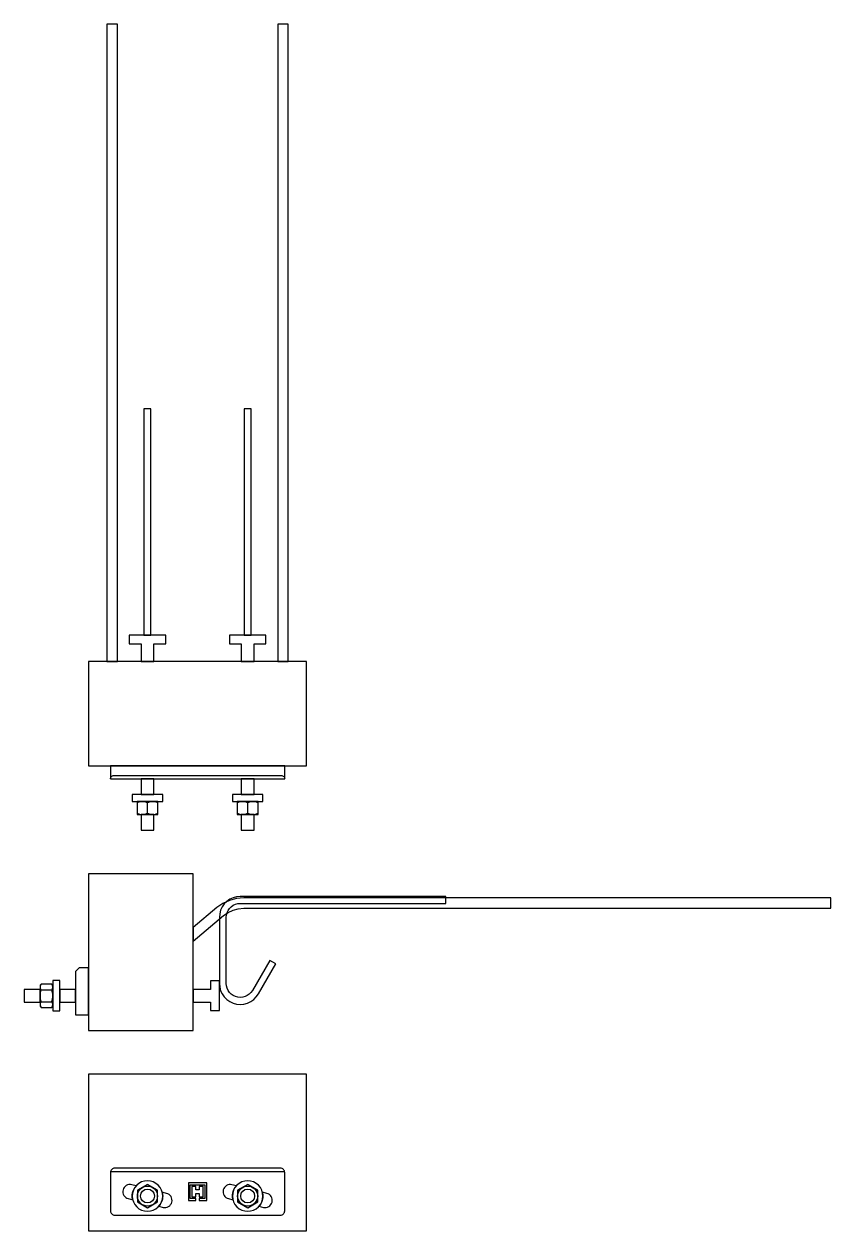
# Model space of a CAD drawing. Extents: x -74 to 852, y -534 to 852.
import ezdxf

# ---------------------------------------------------------------- set-up
doc = ezdxf.new("R2010")
doc.units = 0
doc.layers.add('Halfen', color=7, linetype='CONTINUOUS')

msp = doc.modelspace()

# ---------------------------------------------------------------- linework, layer by layer
at = {"layer": 'Halfen', "color": 7}
for p, q in [((67.5, -55.8), (67.5, -41)), ((182.5, -55.8), (182.5, -41)), ((-55.8, -257.072), (-41, -257.072)), ((-55.8, -270.928), (-41, -270.928)), ((25.101, -466), (224.899, -466))]:
    msp.add_line(p, q, dxfattribs=at)
for points in [[(21, 851.725), (21, 120), (33, 120), (33, 851.725)], [(217, 851.725), (217, 120), (229, 120), (229, 851.725)], [(71.5, 150), (71.5, 410), (63.5, 410), (63.5, 150)], [(186.5, 150), (186.5, 410), (178.5, 410), (178.5, 150)], [(88.5, 150), (46.5, 150), (46.5, 140), (60.175, 140), (60.175, 120), (74.825, 120), (74.825, 140), (88.5, 140)], [(203.5, 150), (161.5, 150), (161.5, 140), (175.175, 140), (175.175, 120), (189.825, 120), (189.825, 140), (203.5, 140)], [(0, 0), (250, 0), (250, 120), (0, 120)], [(25, -15), (225, -15), (225, 0), (25, 0)], [(74.825, -15), (60.175, -15), (60.175, -33), (74.825, -33)], [(189.825, -15), (175.175, -15), (175.175, -33), (189.825, -33)], [(50, -41), (85, -41), (85, -33), (50, -33)], [(55.5, -55.8), (79.5, -55.8), (79.5, -41), (55.5, -41)], [(165, -41), (200, -41), (200, -33), (165, -33)], [(170.5, -55.8), (194.5, -55.8), (194.5, -41), (170.5, -41)], [(74.825, -55.8), (60.175, -55.8), (60.175, -74), (74.825, -74)], [(189.825, -55.8), (175.175, -55.8), (175.175, -74), (189.825, -74)], [(0, -304), (120, -304), (120, -124), (0, -124)], [(851.725, -151.596), (178.011, -151.596), (169.676, -152.326), (161.594, -154.491), (154.011, -158.027), (147.158, -162.826), (120, -185.614), (120, -201.279), (154.871, -172.019), (160.011, -168.419), (165.699, -165.767), (171.76, -164.143), (178.011, -163.596), (851.725, -163.596)], [(207.856, -223.359), (187.856, -258), (186.257, -260.285), (184.285, -262.257), (182, -263.856), (179.472, -265.035), (176.778, -265.757), (174, -266), (171.222, -265.757), (168.528, -265.035), (166, -263.856), (163.715, -262.257), (161.743, -260.285), (160.144, -258), (158.965, -255.472), (158.243, -252.778), (158, -250), (158, -174), (158.243, -171.222), (158.965, -168.528), (160.144, -166), (161.743, -163.715), (163.715, -161.743), (166, -160.144), (168.528, -158.965), (171.222, -158.243), (174, -158), (410, -158), (410, -150), (174, -150), (169.832, -150.365), (165.792, -151.447), (162, -153.215), (158.573, -155.615), (155.615, -158.573), (153.215, -162), (151.447, -165.792), (150.365, -169.832), (150, -174), (150, -250), (150.365, -254.168), (151.447, -258.208), (153.215, -262), (155.615, -265.427), (158.573, -268.385), (162, -270.785), (165.792, -272.553), (169.832, -273.635), (174, -274), (178.168, -273.635), (182.208, -272.553), (186, -270.785), (189.427, -268.385), (192.385, -265.427), (194.785, -262), (214.785, -227.359)], [(-15, -286), (0, -286), (0, -232), (-11, -232), (-15, -236)], [(-41, -281.5), (-33, -281.5), (-33, -246.5), (-41, -246.5)], [(150, -247), (140, -247), (140, -256.675), (120, -256.675), (120, -271.325), (140, -271.325), (140, -281), (150, -281)], [(-55.8, -256.675), (-74, -256.675), (-74, -271.325), (-55.8, -271.325)], [(-54.566, -277.375), (-42.234, -277.375), (-41, -276.141), (-41, -251.859), (-42.234, -250.625), (-54.566, -250.625), (-55.8, -251.859), (-55.8, -276.141)], [(-15, -256.675), (-33, -256.675), (-33, -271.325), (-15, -271.325)], [(0, -534), (250, -534), (250, -354), (0, -354)], [(25, -511), (25.096, -511.975), (25.381, -512.913), (25.843, -513.778), (26.464, -514.536), (27.222, -515.157), (28.087, -515.619), (29.025, -515.904), (30, -516), (220, -516), (220.975, -515.904), (221.913, -515.619), (222.778, -515.157), (223.536, -514.536), (224.157, -513.778), (224.619, -512.913), (224.904, -511.975), (225, -511), (225, -467), (224.904, -466.025), (224.619, -465.087), (224.157, -464.222), (223.536, -463.464), (222.778, -462.843), (221.913, -462.381), (220.975, -462.096), (220, -462), (30, -462), (29.025, -462.096), (28.087, -462.381), (27.222, -462.843), (26.464, -463.464), (25.843, -464.222), (25.381, -465.087), (25.096, -466.025), (25, -467)], [(47.896, -480.76), (46.281, -480.841), (44.712, -481.235), (43.251, -481.928), (41.953, -482.893), (40.868, -484.093), (40.038, -485.481), (39.495, -487.004), (39.26, -488.604), (39.341, -490.219), (39.735, -491.788), (40.428, -493.249), (41.393, -494.547), (42.593, -495.632), (43.981, -496.462), (45.504, -497.005), (50.549, -498.263), (50.336, -497.414), (50.084, -495.715), (50, -494), (50.084, -492.285), (50.336, -490.586), (50.754, -488.92), (51.332, -487.303), (52.066, -485.751), (52.949, -484.278), (53.972, -482.898), (54.554, -482.256), (49.496, -480.995)], [(85, -494), (84.664, -490.586), (83.668, -487.303), (82.051, -484.278), (79.874, -481.626), (77.222, -479.449), (74.197, -477.832), (70.914, -476.836), (67.5, -476.5), (64.086, -476.836), (60.803, -477.832), (57.778, -479.449), (55.126, -481.626), (52.949, -484.278), (51.332, -487.303), (50.336, -490.586), (50, -494), (50.336, -497.414), (51.332, -500.697), (52.949, -503.722), (55.126, -506.374), (57.778, -508.551), (60.803, -510.168), (64.086, -511.164), (67.5, -511.5), (70.914, -511.164), (74.197, -510.168), (77.222, -508.551), (79.874, -506.374), (82.051, -503.722), (83.668, -500.697), (84.664, -497.414)], [(67.5, -507.375), (79.083, -500.688), (79.083, -487.312), (67.5, -480.625), (55.917, -487.312), (55.917, -500.688)], [(114.5, -499), (123, -499), (123, -497), (116.5, -497), (116.5, -481), (133.5, -481), (133.5, -497), (127, -497), (127, -499), (135.5, -499), (135.5, -479), (114.5, -479)], [(118.5, -495), (123, -495), (123, -491), (127, -491), (127, -495), (131.5, -495), (131.5, -483), (127, -483), (127, -487), (123, -487), (123, -483), (118.5, -483)], [(162.896, -480.76), (161.281, -480.841), (159.712, -481.235), (158.251, -481.928), (156.953, -482.893), (155.868, -484.093), (155.038, -485.481), (154.495, -487.004), (154.26, -488.604), (154.341, -490.219), (154.735, -491.788), (155.428, -493.249), (156.393, -494.547), (157.593, -495.632), (158.981, -496.462), (160.504, -497.005), (165.549, -498.263), (165.336, -497.414), (165.084, -495.715), (165, -494), (165.084, -492.285), (165.336, -490.586), (165.754, -488.92), (166.332, -487.303), (167.066, -485.751), (167.949, -484.278), (168.972, -482.898), (169.554, -482.256), (164.496, -480.995)], [(200, -494), (199.664, -490.586), (198.668, -487.303), (197.051, -484.278), (194.874, -481.626), (192.222, -479.449), (189.197, -477.832), (185.914, -476.836), (182.5, -476.5), (179.086, -476.836), (175.803, -477.832), (172.778, -479.449), (170.126, -481.626), (167.949, -484.278), (166.332, -487.303), (165.336, -490.586), (165, -494), (165.336, -497.414), (166.332, -500.697), (167.949, -503.722), (170.126, -506.374), (172.778, -508.551), (175.803, -510.168), (179.086, -511.164), (182.5, -511.5), (185.914, -511.164), (189.197, -510.168), (192.222, -508.551), (194.874, -506.374), (197.051, -503.722), (198.668, -500.697), (199.664, -497.414)], [(182.5, -507.375), (194.083, -500.688), (194.083, -487.312), (182.5, -480.625), (170.917, -487.312), (170.917, -500.688)], [(84.444, -489.709), (84.664, -490.586), (84.916, -492.285), (85, -494), (84.916, -495.715), (84.664, -497.414), (84.246, -499.08), (83.668, -500.697), (82.934, -502.249), (82.051, -503.722), (81.028, -505.102), (80.466, -505.722), (85.504, -506.978), (87.104, -507.214), (88.719, -507.133), (90.288, -506.738), (91.749, -506.045), (93.047, -505.08), (94.132, -503.88), (94.962, -502.492), (95.505, -500.969), (95.741, -499.369), (95.659, -497.754), (95.265, -496.185), (94.572, -494.724), (93.607, -493.426), (92.407, -492.341), (91.019, -491.511), (89.496, -490.968)], [(199.444, -489.709), (199.664, -490.586), (199.916, -492.285), (200, -494), (199.916, -495.715), (199.664, -497.414), (199.246, -499.08), (198.668, -500.697), (197.934, -502.249), (197.051, -503.722), (196.028, -505.102), (195.466, -505.722), (200.504, -506.978), (202.104, -507.214), (203.719, -507.133), (205.288, -506.738), (206.749, -506.045), (208.047, -505.08), (209.132, -503.88), (209.962, -502.492), (210.505, -500.969), (210.74, -499.369), (210.659, -497.754), (210.265, -496.185), (209.572, -494.724), (208.607, -493.426), (207.407, -492.341), (206.019, -491.511), (204.496, -490.968)]]:
    msp.add_lwpolyline(points, close=True, dxfattribs=at)
msp.add_lwpolyline([(25, -15), (25.077, -14.22), (25.304, -13.469), (25.674, -12.778), (26.172, -12.172), (26.778, -11.674), (27.469, -11.304), (28.22, -11.077), (29, -11), (221, -11), (221.78, -11.077), (222.531, -11.304), (223.222, -11.674), (223.828, -12.172), (224.326, -12.778), (224.696, -13.469), (224.923, -14.22), (225, -15)], dxfattribs=at)
for centre, radius in [((67.5, -494), 11.5), ((182.5, -494), 11.5), ((67.5, -494), 8), ((182.5, -494), 8)]:
    msp.add_circle(centre, radius, dxfattribs=at)
for centre, radius, start, end in [((61.5, -54.375), 13.375, 63.346222, 116.653778), ((73.5, -54.375), 13.375, 63.346222, 116.653778), ((176.5, -54.375), 13.375, 63.346222, 116.653778), ((188.5, -54.375), 13.375, 63.346222, 116.653778), ((61.5, -42.425), 13.375, 243.346222, 296.653778), ((73.5, -42.425), 13.375, 243.346222, 296.653778), ((176.5, -42.425), 13.375, 243.346222, 296.653778), ((188.5, -42.425), 13.375, 243.346222, 296.653778), ((-50.322, -254.089), 5.478, 140.779022, 219.220978), ((-35.738, -264), 20.062, 159.798004, 200.201996), ((-46.478, -254.089), 5.478, -39.220978, 39.220982), ((-61.062, -264), 20.062, -20.201996, 20.202003), ((-50.322, -273.911), 5.478, 140.779022, 219.220978), ((-46.478, -273.911), 5.478, -39.220978, 39.220982)]:
    msp.add_arc(centre, radius, start, end, dxfattribs=at)

doc.saveas('drawing.dxf')
